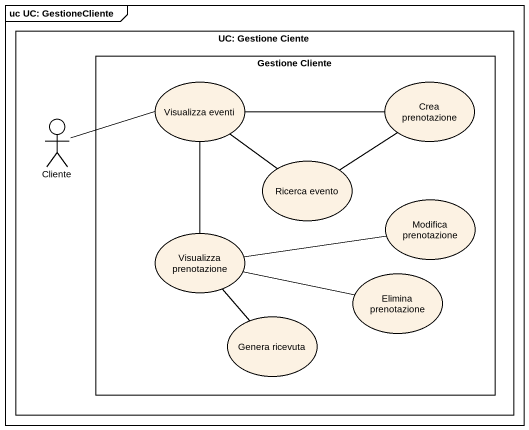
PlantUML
@startuml
mainframe uc UC: GestioneCliente
rectangle "UC: Gestione Ciente" as UC_Gestione_Ciente {
  rectangle "Gestione Cliente" as Gestione_Cliente {
    usecase "Visualizza eventi" as Visualizza_eventi
    usecase "Crea prenotazione" as Crea_prenotazione
    usecase "Ricerca evento" as Ricerca_evento
    usecase "Modifica prenotazione" as Modifica_prenotazione
    usecase "Visualizza prenotazione" as Visualizza_prenotazione
    usecase "Elimina prenotazione" as Elimina_prenotazione
    usecase "Genera ricevuta" as Genera_ricevuta
  }
  actor Cliente
}
Visualizza_eventi -right- Crea_prenotazione
Visualizza_eventi -- Ricerca_evento
Visualizza_eventi -- Visualizza_prenotazione
Cliente -right- Visualizza_eventi
Ricerca_evento -up- Crea_prenotazione
Visualizza_prenotazione -right- Modifica_prenotazione
Visualizza_prenotazione -right- Elimina_prenotazione
Visualizza_prenotazione -- Genera_ricevuta
@enduml
